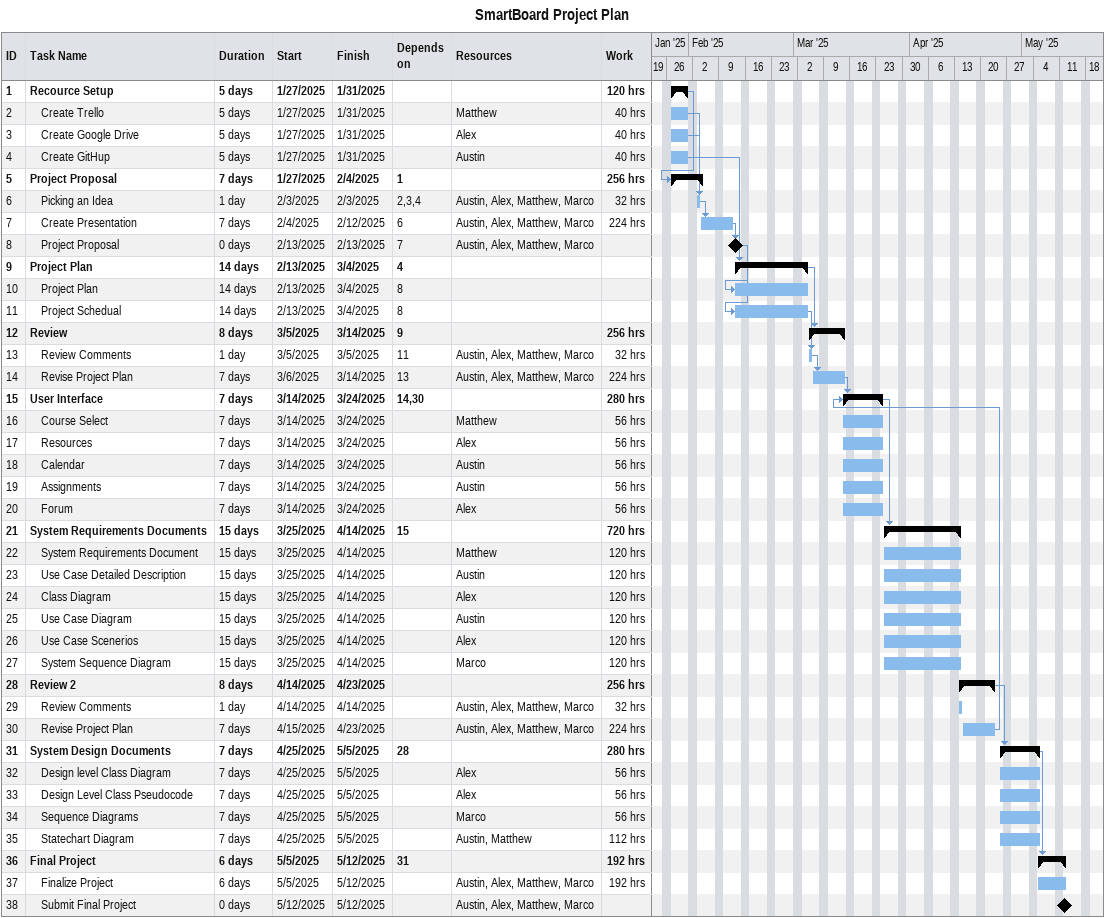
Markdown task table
SmartBoard Project Plan

| ID | Level | Task | Duration | Start | Finish | Predecessors | Resources | Work (h) |
|---|---|---|---|---|---|---|---|---|
| 1 | 1 | **Recource Setup** | 5d | 2025-01-27 | 2025-01-31 |  |  | 120 |
| 2 | 2 | Create Trello | 5d | 2025-01-27 | 2025-01-31 |  | Matthew | 40 |
| 3 | 2 | Create Google Drive | 5d | 2025-01-27 | 2025-01-31 |  | Alex | 40 |
| 4 | 2 | Create GitHup | 5d | 2025-01-27 | 2025-01-31 |  | Austin | 40 |
| 5 | 1 | **Project Proposal** | 7d | 2025-01-27 | 2025-02-04 | 1 |  | 256 |
| 6 | 2 | Picking an Idea | 1d | 2025-02-03 | 2025-02-03 | 2, 3, 4 | Austin, Alex, Matthew, Marco | 32 |
| 7 | 2 | Create Presentation | 7d | 2025-02-04 | 2025-02-12 | 6 | Austin, Alex, Matthew, Marco | 224 |
| 8 | 2 | Project Proposal | 0d | 2025-02-13 | 2025-02-13 | 7 | Austin, Alex, Matthew, Marco |  |
| 9 | 1 | **Project Plan** | 14d | 2025-02-13 | 2025-03-04 | 4 |  |  |
| 10 | 2 | Project Plan | 14d | 2025-02-13 | 2025-03-04 | 8 |  |  |
| 11 | 2 | Project Schedual | 14d | 2025-02-13 | 2025-03-04 | 8 |  |  |
| 12 | 1 | **Review** | 8d | 2025-03-05 | 2025-03-14 | 9 |  | 256 |
| 13 | 2 | Review Comments | 1d | 2025-03-05 | 2025-03-05 | 11 | Austin, Alex, Matthew, Marco | 32 |
| 14 | 2 | Revise Project Plan | 7d | 2025-03-06 | 2025-03-14 | 13 | Austin, Alex, Matthew, Marco | 224 |
| 15 | 1 | **User Interface** | 7d | 2025-03-14 | 2025-03-24 | 14, 30 |  | 280 |
| 16 | 2 | Course Select | 7d | 2025-03-14 | 2025-03-24 |  | Matthew | 56 |
| 17 | 2 | Resources | 7d | 2025-03-14 | 2025-03-24 |  | Alex | 56 |
| 18 | 2 | Calendar | 7d | 2025-03-14 | 2025-03-24 |  | Austin | 56 |
| 19 | 2 | Assignments | 7d | 2025-03-14 | 2025-03-24 |  | Austin | 56 |
| 20 | 2 | Forum | 7d | 2025-03-14 | 2025-03-24 |  | Alex | 56 |
| 21 | 1 | **System Requirements Documents** | 15d | 2025-03-25 | 2025-04-14 | 15 |  | 720 |
| 22 | 2 | System Requirements Document | 15d | 2025-03-25 | 2025-04-14 |  | Matthew | 120 |
| 23 | 2 | Use Case Detailed Description | 15d | 2025-03-25 | 2025-04-14 |  | Austin | 120 |
| 24 | 2 | Class Diagram | 15d | 2025-03-25 | 2025-04-14 |  | Alex | 120 |
| 25 | 2 | Use Case Diagram | 15d | 2025-03-25 | 2025-04-14 |  | Austin | 120 |
| 26 | 2 | Use Case Scenerios | 15d | 2025-03-25 | 2025-04-14 |  | Alex | 120 |
| 27 | 2 | System Sequence Diagram | 15d | 2025-03-25 | 2025-04-14 |  | Marco | 120 |
| 28 | 1 | **Review 2** | 8d | 2025-04-14 | 2025-04-23 |  |  | 256 |
| 29 | 2 | Review Comments | 1d | 2025-04-14 | 2025-04-14 |  | Austin, Alex, Matthew, Marco | 32 |
| 30 | 2 | Revise Project Plan | 7d | 2025-04-15 | 2025-04-23 |  | Austin, Alex, Matthew, Marco | 224 |
| 31 | 1 | **System Design Documents** | 7d | 2025-04-25 | 2025-05-05 | 28 |  | 280 |
| 32 | 2 | Design level Class Diagram | 7d | 2025-04-25 | 2025-05-05 |  | Alex | 56 |
| 33 | 2 | Design Level Class Pseudocode | 7d | 2025-04-25 | 2025-05-05 |  | Alex | 56 |
| 34 | 2 | Sequence Diagrams | 7d | 2025-04-25 | 2025-05-05 |  | Marco | 56 |
| 35 | 2 | Statechart Diagram | 7d | 2025-04-25 | 2025-05-05 |  | Austin, Matthew | 112 |
| 36 | 1 | **Final Project** | 6d | 2025-05-05 | 2025-05-12 | 31 |  | 192 |
| 37 | 2 | Finalize Project | 6d | 2025-05-05 | 2025-05-12 |  | Austin, Alex, Matthew, Marco | 192 |
| 38 | 2 | Submit Final Project | 0d | 2025-05-12 | 2025-05-12 |  | Austin, Alex, Matthew, Marco |  |
